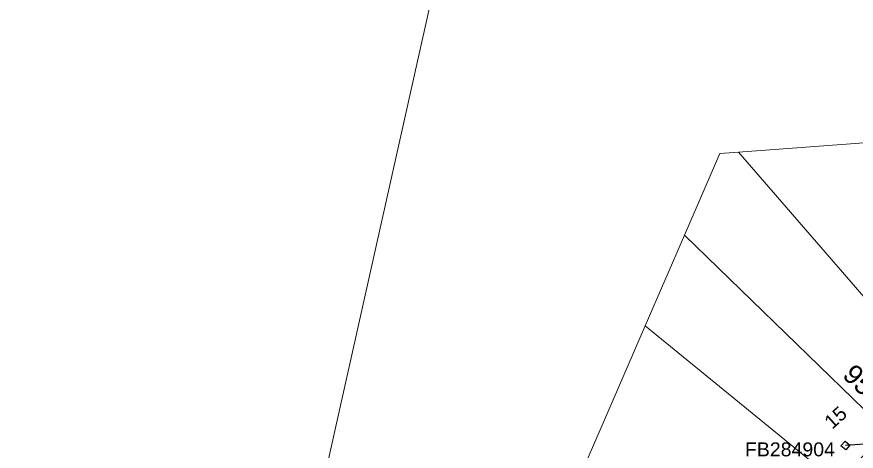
# Model space of a CAD drawing. Header units: metres. Extents: x 311347 to 316656, y 6252667 to 6255486.
# Drawn here: x 314381.4 to 314489.6, y 6254569.2 to 6254625.2 of the extents above; entities that cross this region are included whole.
import ezdxf
from ezdxf.enums import TextEntityAlignment as Align

# ---------------------------------------------------------------- set-up
doc = ezdxf.new("R2010")
doc.units = ezdxf.units.M
doc.layers.get('0').update_dxf_attribs({"color": 6})
doc.layers.add('Cadastre Buildings_SP_EXT', color=9, linetype='Continuous', lineweight=5)
doc.layers.add('Cadastre Land Parcels_SP_EXT', color=9, linetype='Continuous', lineweight=5)
for name, color, linetype in [('Duct_SP_EXT', 7, 'Continuous'), ('Services_SP_EXT', 7, 'Continuous'), ('SupportsUG_SP_LV_EXT', 7, 'Continuous')]:
    doc.layers.add(name, color=color, linetype=linetype)
doc.styles.add('iecARIAL', font='arial.ttf', dxfattribs={"height": 2})
doc.styles.get("Standard").update_dxf_attribs({"font": 'arial.ttf'})

# ---------------------------------------------------------------- blocks, each defined once
blk = doc.blocks.new('PILLAR_EXT')
blk.add_hatch(color=256).paths.add_polyline_path([(-2.475, 0.99), (-2.475, -0.99), (2.475, -0.99), (2.475, 0.99)])
blk.add_lwpolyline([(-2.475, -0.99), (2.475, -0.99), (2.475, 0.99), (-2.475, 0.99)], close=True)
at = {"style": 'iecARIAL', "flags": 8}
blk.add_attdef('ASSET_NUM', (1.5, 3.5), '', height=2.5, dxfattribs=at)
for tag, p, flags in [('OWNED_BY', (0, -0.2), 9), ('STATE', (0, -0.4), 9), ('SUPPORT_TYPE', (0, -0.6), 9), ('USAGE', (0, -0.8), 9), ('LEGEND', (0, -1), 9), ('LOCATION', (0, -1.2), 9), ('STREETNAME', (0, -1.8), 9), ('SUBURB', (0, -2), 1), ('NOTES', (0, -1.4), 9), ('PARENT', (0, -1.6), 9)]:
    blk.add_attdef(tag, p, '', height=0.2, dxfattribs=dict(flags=flags))
blk = doc.blocks.new('CCP_EXT')
at = {"flags": 9}
for tag, p in [('STATE', (0, -1.8)), ('LEGEND', (0, -1.4)), ('LIFE_SUPPORT', (0, -1.6)), ('NOTES', (0, -2))]:
    blk.add_attdef(tag, text='', height=0.2, dxfattribs=at).set_placement(p, align=Align.MIDDLE_LEFT)
blk.add_wipeout([(0, 0.57), (0.57, 0), (0, -0.57), (-0.57, 0)])
blk.add_lwpolyline([(-0.57, 0), (0, 0.57), (0.57, 0), (0, -0.57), (-0.57, 0)])
at = {"flags": 1}
blk.add_attdef('Z', (0, 0), '', height=0.2, dxfattribs=at)
at = {"flags": 9}
for tag, p in [('CCP_TYPE', (0, 0)), ('CONSTRUCTED_VOLTAGE', (0, -0.2)), ('OPERATING_VOLTAGE', (0, -0.6)), ('ORIENTATION', (0, -0.8)), ('OWNED_BY', (0, -1)), ('NO_PHASES', (0, -0.4)), ('USAGE', (0, -1.2))]:
    blk.add_attdef(tag, text='', height=0.2, dxfattribs=at).set_placement(p, align=Align.MIDDLE_LEFT)

msp = doc.modelspace()

# ---------------------------------------------------------------- linework, layer by layer
at = {"layer": 'Cadastre Land Parcels_SP_EXT', "linetype": 'Continuous'}
for points in [[(314404.54, 6254868.21), (314314.17, 6254888.41), (314306.57, 6254854.77), (314284.18, 6254755.26), (314281.2, 6254742.04), (314264.22, 6254666.6), (314259.85, 6254647.17), (314256.12, 6254630.62), (314341.64, 6254611.54), (314323.42, 6254530.12), (314327.26, 6254529.27), (314381.41, 6254517.32), (314408.84, 6254511.06), (314450.72, 6254698.32), (314538.58, 6254678.72), (314552.78, 6254748.82), (314561.24, 6254790.6), (314565.06, 6254809.46), (314569.1, 6254829.41), (314567.54, 6254831.8), (314511.33, 6254844.36), (314419.66, 6254864.84), (314404.54, 6254868.21)], [(314408.84, 6254511.06), (314428.36, 6254506.67), (314444.01, 6254542.8), (314448.41, 6254552.98), (314452.93, 6254563.42), (314457.6, 6254574.2), (314462.43, 6254585.35), (314467.5, 6254597.05), (314472.05, 6254607.56), (314474.48, 6254607.74), (314491.21, 6254608.99), (314506.11, 6254610.1), (314511.94, 6254610.54), (314519.3, 6254615.91), (314530.62, 6254624.16), (314545.69, 6254635.16), (314557.82, 6254644.01), (314565.11, 6254649.25), (314558.59, 6254656.81), (314555.04, 6254663.03), (314552.22, 6254675.69), (314538.58, 6254678.72), (314450.72, 6254698.32), (314408.84, 6254511.06)], [(314500.87, 6254578.66), (314501.56, 6254579.24), (314502.25, 6254579.82), (314502.95, 6254580.39), (314503.65, 6254580.95), (314504.36, 6254581.51), (314505.07, 6254582.06), (314505.79, 6254582.6), (314506.51, 6254583.14), (314507.24, 6254583.68), (314507.97, 6254584.2), (314508.71, 6254584.72), (314509.45, 6254585.24), (314491.21, 6254608.99), (314474.48, 6254607.74), (314500.18, 6254578.07), (314500.87, 6254578.66)], [(314494.16, 6254572.44), (314494.81, 6254573.09), (314495.46, 6254573.73), (314496.12, 6254574.37), (314496.78, 6254575), (314497.45, 6254575.62), (314498.13, 6254576.25), (314498.81, 6254576.86), (314499.49, 6254577.47), (314500.18, 6254578.07), (314474.48, 6254607.74), (314472.05, 6254607.56), (314467.5, 6254597.05), (314493.52, 6254571.78), (314494.16, 6254572.44)], [(314488.05, 6254565.71), (314488.63, 6254566.4), (314489.22, 6254567.09), (314489.82, 6254567.78), (314490.42, 6254568.46), (314491.03, 6254569.13), (314491.64, 6254569.8), (314492.26, 6254570.47), (314492.89, 6254571.13), (314493.52, 6254571.78), (314467.5, 6254597.05), (314462.43, 6254585.35), (314487.42, 6254564.95), (314488.05, 6254565.71)]]:
    msp.add_lwpolyline(points, close=True, dxfattribs=at)

# ---------------------------------------------------------------- block references
at = {"layer": 'SupportsUG_SP_LV_EXT'}
ref = msp.add_blockref('PILLAR_EXT', (314494.95, 6254570.39), dxfattribs=dict(at, rotation=46.12678586243741))
ref.add_attrib('ASSET_NUM', '95781', dxfattribs={"layer": '0', "height": 2.5, "rotation": 316.0185, "style": 'iecARIAL'}).set_placement((314496.45, 6254573.89), align=Align.TOP_RIGHT)

# ---------------------------------------------------------------- texts
at = {"layer": 'Cadastre Land Parcels_SP_EXT'}
msp.add_text('15', height=1.8, rotation=41.7185, dxfattribs=at).set_placement((314486.53, 6254571.93))
at = {"layer": 'Duct_SP_EXT'}
msp.add_text('FB284904', height=1.8, dxfattribs=at).set_placement((314475.29, 6254568.52))

# ---------------------------------------------------------------- next in the draw order: block references
at = {"layer": 'Services_SP_EXT', "rotation": 4.126785910884648}
msp.add_blockref('CCP_EXT', (314488.24, 6254569.92), dxfattribs=at)

# ---------------------------------------------------------------- next in the draw order: linework, layer by layer
at = {"layer": 'Cadastre Buildings_SP_EXT', "linetype": 'Continuous'}
msp.add_lwpolyline([(314487.42, 6254564.95), (314462.43, 6254585.35), (314457.6, 6254574.2), (314452.93, 6254563.42)], dxfattribs=at)
at = {"layer": 'Services_SP_EXT'}
msp.add_lwpolyline([(314494.95, 6254570.39), (314488.24, 6254569.92)], dxfattribs=at)

doc.saveas('drawing.dxf')
